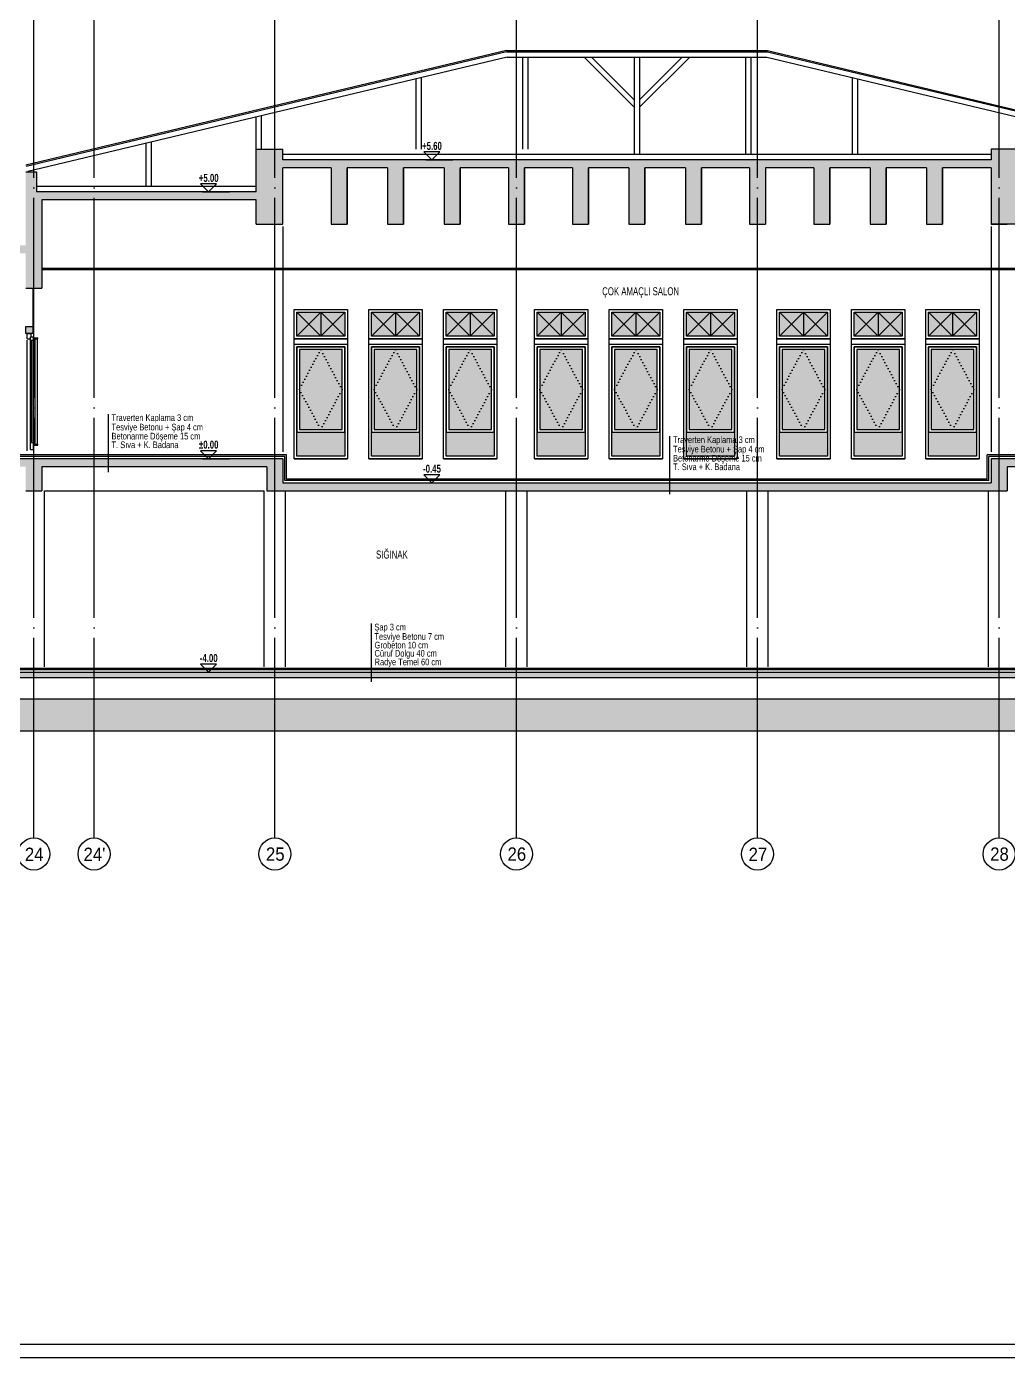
# Model space of a CAD drawing. Extents: x 460786 to 545292, y 30998 to 41694.
# Drawn here: x 512747 to 514588, y 37194 to 39688 of the extents above; entities that cross this region are included whole.
import ezdxf
from ezdxf.enums import TextEntityAlignment as Align

# ---------------------------------------------------------------- set-up
doc = ezdxf.new("R2010")
doc.units = 0
doc.header["$LTSCALE"] = 50
doc.header["$MEASUREMENT"] = 0
doc.linetypes.add('DASHDOT', pattern=[5.5, 5, -0.25, 0, -0.25])
doc.linetypes.add('DOT2', pattern=[0.125, 0, -0.125])
doc.layers.get('0').update_dxf_attribs({"linetype": 'CONTINUOUS'})
for name, color, linetype in [('A-Aks Balonu', 2, 'CONTINUOUS'), ('A-Aks Dikey', 12, 'DASHDOT'), ('A-Asmatavan Alçıpan', 23, 'CONTINUOUS'), ('A-Betonarme', 6, 'CONTINUOUS'), ('A-Cam', 160, 'CONTINUOUS'), ('A-Duvar', 7, 'CONTINUOUS'), ('A-Gör 2', 40, 'CONTINUOUS'), ('A-Gör 4', 75, 'CONTINUOUS'), ('A-Kaplama', 133, 'CONTINUOUS'), ('A-Kapı Kulp', 40, 'CONTINUOUS'), ('A-Kot', 3, 'CONTINUOUS'), ('A-Lejant', 23, 'CONTINUOUS'), ('A-Malzeme', 32, 'CONTINUOUS'), ('A-Poz-Kapı', 4, 'CONTINUOUS'), ('A-Solid', 254, 'CONTINUOUS'), ('A-Tarama 1', 9, 'CONTINUOUS'), ('A-Yazı 1', 200, 'CONTINUOUS')]:
    doc.layers.add(name, color=color, linetype=linetype)
doc.styles.add('blkan', font='arial.ttf', dxfattribs={"width": 0.9, "height": 12.5})
doc.styles.get("Standard").update_dxf_attribs({"font": 'arial.ttf', "width": 0.9})
doc.styles.add('YAZI', font='arialbd.ttf', dxfattribs={"width": 0.9, "height": 150})

# ---------------------------------------------------------------- blocks, each defined once
blk = doc.blocks.new('aks')
blk.add_circle((-0.8, 38.6), 60)
at = {"width": 0.9}
blk.add_attdef('AKSNO', text='', height=50, dxfattribs=at).set_placement((-0.8, 38.6), align=Align.MIDDLE_CENTER)
blk = doc.blocks.new('kapı CK tip kesit')
for p, q in [((0, -0.4), (7.5, -0.4)), ((0, -10.4), (0, -0.4)), ((0, -10.4), (5.7, -10.4)), ((0, -212.4), (0, -12.4)), ((5.7, -6.4), (11.7, -6.4)), ((5.7, -197.4), (5.7, -6.4)), ((5.7, -12.4), (11.7, -12.4)), ((7.5, -6.4), (7.5, -0.4)), ((8.7, -197.4), (8.7, -12.4)), ((11.7, -210.4), (11.7, -6.4)), ((5.7, -210.4), (5.7, -197.4)), ((5.7, -197.4), (11.7, -197.4)), ((5.7, -210.4), (11.7, -210.4))]:
    blk.add_line(p, q)
at = {"layer": 'A-Kapı Kulp'}
for p, q in [((11.7, -8.4), (19.2, -8.4)), ((11.7, -10.4), (19.2, -10.4)), ((14.7, -200.4), (14.7, -10.4)), ((18.7, -200.4), (18.7, -10.4)), ((19.2, -10.4), (19.2, -8.4)), ((11.7, -200.4), (19.2, -200.4)), ((11.7, -202.4), (19.2, -202.4)), ((19.2, -202.4), (19.2, -200.4))]:
    blk.add_line(p, q, dxfattribs=at)
at = {"layer": 'A-Poz-Kapı', "width": 0.8}
blk.add_attdef('POZNO', text='', height=12.5, rotation=90, dxfattribs=at).set_placement((-3.1, -142), align=Align.RIGHT)
blk = doc.blocks.new('kot-k')
for p, q in [((9.4, 0), (-32.7, 0)), ((-12.6, 12.6), (12.6, 12.6)), ((0, 0), (-12.6, 12.6)), ((0, 0), (12.6, 12.6))]:
    blk.add_line(p, q)
at = {"style": 'YAZI', "width": 0.7}
blk.add_attdef('KOT', text='', height=12.5, dxfattribs=at).set_placement((0, 22), align=Align.MIDDLE_CENTER)

msp = doc.modelspace()

# ---------------------------------------------------------------- hatches: boundary and pattern name
at = {"layer": 'A-Solid'}
h = msp.add_hatch(color=256, dxfattribs=at)
h.dxf.hatch_style = 1
h.paths.add_polyline_path([(513343.52, 38928.33), (513253.52, 38928.33), (513253.52, 38883.33), (513343.52, 38883.33)])
h.paths.add_polyline_path([(513258.52, 39008.33), (513258.52, 38933.33), (513298.52, 38933.33)], flags=17)
h.paths.add_polyline_path([(513338.52, 39008.33), (513298.52, 38933.33), (513338.52, 38933.33)], flags=17)
h.paths.add_polyline_path([(513338.52, 39008.33), (513298.52, 39083.33), (513258.52, 39008.33), (513298.52, 38933.33)])
h.paths.add_polyline_path([(513298.52, 39083.33), (513258.52, 39083.33), (513258.52, 39008.33)], flags=17)
h.paths.add_polyline_path([(513338.52, 39083.33), (513298.52, 39083.33), (513338.52, 39008.33)], flags=17)
h.paths.add_polyline_path([(513276.02, 39130.83), (513253.52, 39108.33), (513298.52, 39108.33)])
h.paths.add_polyline_path([(513298.52, 39153.33), (513253.52, 39153.33), (513276.02, 39130.83)])
h.paths.add_polyline_path([(513298.52, 39153.33), (513276.02, 39130.83), (513298.52, 39108.33)])
h.paths.add_polyline_path([(513253.52, 39153.33), (513253.52, 39108.33), (513276.02, 39130.83)])
h.paths.add_polyline_path([(513321.02, 39130.83), (513298.52, 39153.33), (513298.52, 39108.33)])
h.paths.add_polyline_path([(513343.52, 39153.33), (513298.52, 39153.33), (513321.02, 39130.83)])
h.paths.add_polyline_path([(513343.52, 39153.33), (513321.02, 39130.83), (513343.52, 39108.33)])
h.paths.add_polyline_path([(513321.02, 39130.83), (513298.52, 39108.33), (513343.52, 39108.33)])
h = msp.add_hatch(color=256, dxfattribs=at)
h.dxf.hatch_style = 1
h.paths.add_polyline_path([(513483.52, 38928.33), (513393.52, 38928.33), (513393.52, 38883.33), (513483.52, 38883.33)])
h.paths.add_polyline_path([(513398.52, 39008.33), (513398.52, 38933.33), (513438.52, 38933.33)], flags=17)
h.paths.add_polyline_path([(513478.52, 39008.33), (513438.52, 38933.33), (513478.52, 38933.33)], flags=17)
h.paths.add_polyline_path([(513478.52, 39008.33), (513438.52, 39083.33), (513398.52, 39008.33), (513438.52, 38933.33)])
h.paths.add_polyline_path([(513438.52, 39083.33), (513398.52, 39083.33), (513398.52, 39008.33)], flags=17)
h.paths.add_polyline_path([(513478.52, 39083.33), (513438.52, 39083.33), (513478.52, 39008.33)], flags=17)
h.paths.add_polyline_path([(513416.02, 39130.83), (513393.52, 39108.33), (513438.52, 39108.33)])
h.paths.add_polyline_path([(513438.52, 39153.33), (513393.52, 39153.33), (513416.02, 39130.83)])
h.paths.add_polyline_path([(513438.52, 39153.33), (513416.02, 39130.83), (513438.52, 39108.33)])
h.paths.add_polyline_path([(513393.52, 39153.33), (513393.52, 39108.33), (513416.02, 39130.83)])
h.paths.add_polyline_path([(513461.02, 39130.83), (513438.52, 39153.33), (513438.52, 39108.33)])
h.paths.add_polyline_path([(513483.52, 39153.33), (513438.52, 39153.33), (513461.02, 39130.83)])
h.paths.add_polyline_path([(513483.52, 39153.33), (513461.02, 39130.83), (513483.52, 39108.33)])
h.paths.add_polyline_path([(513461.02, 39130.83), (513438.52, 39108.33), (513483.52, 39108.33)])
h = msp.add_hatch(color=256, dxfattribs=at)
h.dxf.hatch_style = 1
h.paths.add_polyline_path([(513623.52, 38928.33), (513533.52, 38928.33), (513533.52, 38883.33), (513623.52, 38883.33)])
h.paths.add_polyline_path([(513538.52, 39008.33), (513538.52, 38933.33), (513578.52, 38933.33)], flags=17)
h.paths.add_polyline_path([(513618.52, 39008.33), (513578.52, 38933.33), (513618.52, 38933.33)], flags=17)
h.paths.add_polyline_path([(513618.52, 39008.33), (513578.52, 39083.33), (513538.52, 39008.33), (513578.52, 38933.33)])
h.paths.add_polyline_path([(513578.52, 39083.33), (513538.52, 39083.33), (513538.52, 39008.33)], flags=17)
h.paths.add_polyline_path([(513618.52, 39083.33), (513578.52, 39083.33), (513618.52, 39008.33)], flags=17)
h.paths.add_polyline_path([(513556.02, 39130.83), (513533.52, 39108.33), (513578.52, 39108.33)])
h.paths.add_polyline_path([(513578.52, 39153.33), (513533.52, 39153.33), (513556.02, 39130.83)])
h.paths.add_polyline_path([(513578.52, 39153.33), (513556.02, 39130.83), (513578.52, 39108.33)])
h.paths.add_polyline_path([(513533.52, 39153.33), (513533.52, 39108.33), (513556.02, 39130.83)])
h.paths.add_polyline_path([(513601.02, 39130.83), (513578.52, 39153.33), (513578.52, 39108.33)])
h.paths.add_polyline_path([(513623.52, 39153.33), (513578.52, 39153.33), (513601.02, 39130.83)])
h.paths.add_polyline_path([(513623.52, 39153.33), (513601.02, 39130.83), (513623.52, 39108.33)])
h.paths.add_polyline_path([(513601.02, 39130.83), (513578.52, 39108.33), (513623.52, 39108.33)])
h = msp.add_hatch(color=256, dxfattribs=at)
h.dxf.hatch_style = 1
h.paths.add_polyline_path([(513794.52, 38928.33), (513704.52, 38928.33), (513704.52, 38883.33), (513794.52, 38883.33)])
h.paths.add_polyline_path([(513709.52, 39008.33), (513709.52, 38933.33), (513749.52, 38933.33)], flags=17)
h.paths.add_polyline_path([(513789.52, 39008.33), (513749.52, 38933.33), (513789.52, 38933.33)], flags=17)
h.paths.add_polyline_path([(513789.52, 39008.33), (513749.52, 39083.33), (513709.52, 39008.33), (513749.52, 38933.33)])
h.paths.add_polyline_path([(513749.52, 39083.33), (513709.52, 39083.33), (513709.52, 39008.33)], flags=17)
h.paths.add_polyline_path([(513789.52, 39083.33), (513749.52, 39083.33), (513789.52, 39008.33)], flags=17)
h.paths.add_polyline_path([(513727.02, 39130.83), (513704.52, 39108.33), (513749.52, 39108.33)])
h.paths.add_polyline_path([(513749.52, 39153.33), (513704.52, 39153.33), (513727.02, 39130.83)])
h.paths.add_polyline_path([(513749.52, 39153.33), (513727.02, 39130.83), (513749.52, 39108.33)])
h.paths.add_polyline_path([(513704.52, 39153.33), (513704.52, 39108.33), (513727.02, 39130.83)])
h.paths.add_polyline_path([(513772.02, 39130.83), (513749.52, 39153.33), (513749.52, 39108.33)])
h.paths.add_polyline_path([(513794.52, 39153.33), (513749.52, 39153.33), (513772.02, 39130.83)])
h.paths.add_polyline_path([(513794.52, 39153.33), (513772.02, 39130.83), (513794.52, 39108.33)])
h.paths.add_polyline_path([(513772.02, 39130.83), (513749.52, 39108.33), (513794.52, 39108.33)])
h = msp.add_hatch(color=256, dxfattribs=at)
h.dxf.hatch_style = 1
h.paths.add_polyline_path([(513934.52, 38928.33), (513844.52, 38928.33), (513844.52, 38883.33), (513934.52, 38883.33)])
h.paths.add_polyline_path([(513849.52, 39008.33), (513849.52, 38933.33), (513889.52, 38933.33)], flags=17)
h.paths.add_polyline_path([(513929.52, 39008.33), (513889.52, 38933.33), (513929.52, 38933.33)], flags=17)
h.paths.add_polyline_path([(513929.52, 39008.33), (513889.52, 39083.33), (513849.52, 39008.33), (513889.52, 38933.33)])
h.paths.add_polyline_path([(513889.52, 39083.33), (513849.52, 39083.33), (513849.52, 39008.33)], flags=17)
h.paths.add_polyline_path([(513929.52, 39083.33), (513889.52, 39083.33), (513929.52, 39008.33)], flags=17)
h.paths.add_polyline_path([(513867.02, 39130.83), (513844.52, 39108.33), (513889.52, 39108.33)])
h.paths.add_polyline_path([(513889.52, 39153.33), (513844.52, 39153.33), (513867.02, 39130.83)])
h.paths.add_polyline_path([(513889.52, 39153.33), (513867.02, 39130.83), (513889.52, 39108.33)])
h.paths.add_polyline_path([(513844.52, 39153.33), (513844.52, 39108.33), (513867.02, 39130.83)])
h.paths.add_polyline_path([(513912.02, 39130.83), (513889.52, 39153.33), (513889.52, 39108.33)])
h.paths.add_polyline_path([(513934.52, 39153.33), (513889.52, 39153.33), (513912.02, 39130.83)])
h.paths.add_polyline_path([(513934.52, 39153.33), (513912.02, 39130.83), (513934.52, 39108.33)])
h.paths.add_polyline_path([(513912.02, 39130.83), (513889.52, 39108.33), (513934.52, 39108.33)])
h = msp.add_hatch(color=256, dxfattribs=at)
h.dxf.hatch_style = 1
h.paths.add_polyline_path([(514074.52, 38928.33), (513984.52, 38928.33), (513984.52, 38883.33), (514074.52, 38883.33)])
h.paths.add_polyline_path([(513989.52, 39008.33), (513989.52, 38933.33), (514029.52, 38933.33)], flags=17)
h.paths.add_polyline_path([(514069.52, 39008.33), (514029.52, 38933.33), (514069.52, 38933.33)], flags=17)
h.paths.add_polyline_path([(514069.52, 39008.33), (514029.52, 39083.33), (513989.52, 39008.33), (514029.52, 38933.33)])
h.paths.add_polyline_path([(514029.52, 39083.33), (513989.52, 39083.33), (513989.52, 39008.33)], flags=17)
h.paths.add_polyline_path([(514069.52, 39083.33), (514029.52, 39083.33), (514069.52, 39008.33)], flags=17)
h.paths.add_polyline_path([(514007.02, 39130.83), (513984.52, 39108.33), (514029.52, 39108.33)])
h.paths.add_polyline_path([(514029.52, 39153.33), (513984.52, 39153.33), (514007.02, 39130.83)])
h.paths.add_polyline_path([(514029.52, 39153.33), (514007.02, 39130.83), (514029.52, 39108.33)])
h.paths.add_polyline_path([(513984.52, 39153.33), (513984.52, 39108.33), (514007.02, 39130.83)])
h.paths.add_polyline_path([(514052.02, 39130.83), (514029.52, 39153.33), (514029.52, 39108.33)])
h.paths.add_polyline_path([(514074.52, 39153.33), (514029.52, 39153.33), (514052.02, 39130.83)])
h.paths.add_polyline_path([(514074.52, 39153.33), (514052.02, 39130.83), (514074.52, 39108.33)])
h.paths.add_polyline_path([(514052.02, 39130.83), (514029.52, 39108.33), (514074.52, 39108.33)])
h = msp.add_hatch(color=256, dxfattribs=at)
h.dxf.hatch_style = 1
h.paths.add_polyline_path([(514248.52, 38928.33), (514158.52, 38928.33), (514158.52, 38883.33), (514248.52, 38883.33)])
h.paths.add_polyline_path([(514163.52, 39008.33), (514163.52, 38933.33), (514203.52, 38933.33)], flags=17)
h.paths.add_polyline_path([(514243.52, 39008.33), (514203.52, 38933.33), (514243.52, 38933.33)], flags=17)
h.paths.add_polyline_path([(514243.52, 39008.33), (514203.52, 39083.33), (514163.52, 39008.33), (514203.52, 38933.33)])
h.paths.add_polyline_path([(514203.52, 39083.33), (514163.52, 39083.33), (514163.52, 39008.33)], flags=17)
h.paths.add_polyline_path([(514243.52, 39083.33), (514203.52, 39083.33), (514243.52, 39008.33)], flags=17)
h.paths.add_polyline_path([(514181.02, 39130.83), (514158.52, 39108.33), (514203.52, 39108.33)])
h.paths.add_polyline_path([(514203.52, 39153.33), (514158.52, 39153.33), (514181.02, 39130.83)])
h.paths.add_polyline_path([(514203.52, 39153.33), (514181.02, 39130.83), (514203.52, 39108.33)])
h.paths.add_polyline_path([(514158.52, 39153.33), (514158.52, 39108.33), (514181.02, 39130.83)])
h.paths.add_polyline_path([(514226.02, 39130.83), (514203.52, 39153.33), (514203.52, 39108.33)])
h.paths.add_polyline_path([(514248.52, 39153.33), (514203.52, 39153.33), (514226.02, 39130.83)])
h.paths.add_polyline_path([(514248.52, 39153.33), (514226.02, 39130.83), (514248.52, 39108.33)])
h.paths.add_polyline_path([(514226.02, 39130.83), (514203.52, 39108.33), (514248.52, 39108.33)])
h = msp.add_hatch(color=256, dxfattribs=at)
h.dxf.hatch_style = 1
h.paths.add_polyline_path([(514388.52, 38928.33), (514298.52, 38928.33), (514298.52, 38883.33), (514388.52, 38883.33)])
h.paths.add_polyline_path([(514303.52, 39008.33), (514303.52, 38933.33), (514343.52, 38933.33)], flags=17)
h.paths.add_polyline_path([(514383.52, 39008.33), (514343.52, 38933.33), (514383.52, 38933.33)], flags=17)
h.paths.add_polyline_path([(514383.52, 39008.33), (514343.52, 39083.33), (514303.52, 39008.33), (514343.52, 38933.33)])
h.paths.add_polyline_path([(514343.52, 39083.33), (514303.52, 39083.33), (514303.52, 39008.33)], flags=17)
h.paths.add_polyline_path([(514383.52, 39083.33), (514343.52, 39083.33), (514383.52, 39008.33)], flags=17)
h.paths.add_polyline_path([(514321.02, 39130.83), (514298.52, 39108.33), (514343.52, 39108.33)])
h.paths.add_polyline_path([(514343.52, 39153.33), (514298.52, 39153.33), (514321.02, 39130.83)])
h.paths.add_polyline_path([(514343.52, 39153.33), (514321.02, 39130.83), (514343.52, 39108.33)])
h.paths.add_polyline_path([(514298.52, 39153.33), (514298.52, 39108.33), (514321.02, 39130.83)])
h.paths.add_polyline_path([(514366.02, 39130.83), (514343.52, 39153.33), (514343.52, 39108.33)])
h.paths.add_polyline_path([(514388.52, 39153.33), (514343.52, 39153.33), (514366.02, 39130.83)])
h.paths.add_polyline_path([(514388.52, 39153.33), (514366.02, 39130.83), (514388.52, 39108.33)])
h.paths.add_polyline_path([(514366.02, 39130.83), (514343.52, 39108.33), (514388.52, 39108.33)])
h = msp.add_hatch(color=256, dxfattribs=at)
h.dxf.hatch_style = 1
h.paths.add_polyline_path([(514528.52, 38928.33), (514438.52, 38928.33), (514438.52, 38883.33), (514528.52, 38883.33)])
h.paths.add_polyline_path([(514443.52, 39008.33), (514443.52, 38933.33), (514483.52, 38933.33)], flags=17)
h.paths.add_polyline_path([(514523.52, 39008.33), (514483.52, 38933.33), (514523.52, 38933.33)], flags=17)
h.paths.add_polyline_path([(514523.52, 39008.33), (514483.52, 39083.33), (514443.52, 39008.33), (514483.52, 38933.33)])
h.paths.add_polyline_path([(514483.52, 39083.33), (514443.52, 39083.33), (514443.52, 39008.33)], flags=17)
h.paths.add_polyline_path([(514523.52, 39083.33), (514483.52, 39083.33), (514523.52, 39008.33)], flags=17)
h.paths.add_polyline_path([(514461.02, 39130.83), (514438.52, 39108.33), (514483.52, 39108.33)])
h.paths.add_polyline_path([(514483.52, 39153.33), (514438.52, 39153.33), (514461.02, 39130.83)])
h.paths.add_polyline_path([(514483.52, 39153.33), (514461.02, 39130.83), (514483.52, 39108.33)])
h.paths.add_polyline_path([(514438.52, 39153.33), (514438.52, 39108.33), (514461.02, 39130.83)])
h.paths.add_polyline_path([(514506.02, 39130.83), (514483.52, 39153.33), (514483.52, 39108.33)])
h.paths.add_polyline_path([(514528.52, 39153.33), (514483.52, 39153.33), (514506.02, 39130.83)])
h.paths.add_polyline_path([(514528.52, 39153.33), (514506.02, 39130.83), (514528.52, 39108.33)])
h.paths.add_polyline_path([(514506.02, 39130.83), (514483.52, 39108.33), (514528.52, 39108.33)])
at = {"layer": 'A-Tarama 1'}
h = msp.add_hatch(dxfattribs=at)
h.set_pattern_fill('ANSI33', color=256, scale=30, angle=180, style=0)
h.set_pattern_definition([(225, (46068.436, 5507.0595), (5.30330086, -5.30330086), []), (225, (46063.133, 5507.0595), (5.30330086, -5.30330086), [3.75, -1.875])])
h.paths.add_polyline_path([(515771.99, 38428.33), (515711.99, 38428.33), (515711.99, 38878.33), (514555.52, 38878.33), (514555.52, 38833.33), (513227.52, 38833.33), (513227.52, 38878.33), (511390.02, 38878.33), (511390.02, 38818.33), (511420.02, 38818.33), (511420.02, 38863.33), (511840.52, 38863.33), (511840.52, 38818.33), (511870.52, 38818.33), (511870.52, 38863.33), (512292.52, 38863.33), (512292.52, 38818.33), (512322.52, 38818.33), (512322.52, 38863.33), (512745.52, 38863.33), (512745.52, 38818.33), (512775.52, 38818.33), (512775.52, 38863.33), (513197.52, 38863.33), (513197.52, 38818.33), (513227.52, 38818.33), (514585.52, 38818.33), (514585.52, 38863.33), (515008.52, 38863.33), (515008.52, 38818.33), (515038.52, 38818.33), (515038.52, 38863.33), (515460.52, 38863.33), (515460.52, 38818.33), (515490.52, 38818.33), (515490.52, 38863.33), (515686.95, 38863.33), (515686.95, 38428.33), (508507.02, 38428.33), (508507.02, 38863.33), (508793.52, 38863.33), (508793.52, 38818.33), (508833.52, 38818.33), (508833.52, 38863.33), (509113.52, 38863.33), (509113.52, 38818.33), (509153.52, 38818.33), (509153.52, 38863.33), (509426.02, 38863.33), (509426.02, 38818.33), (509466.02, 38818.33), (509466.02, 38878.33), (508482.02, 38878.33), (508482.02, 38428.33), (508477.02, 38428.33), (508477.02, 38878.33), (507518.52, 38878.33), (507518.52, 38961.63), (507502.02, 38961.63), (507502.02, 38978.33), (506324.02, 38978.33), (506324.02, 38428.33), (506264.02, 38428.33), (506264.02, 38368.33), (515771.99, 38368.33)])
h.paths.add_polyline_path([(506349.02, 38428.33), (506349.02, 38963.33), (506687.02, 38963.33), (506687.02, 38918.33), (506707.02, 38918.33), (506707.02, 38963.33), (507157.02, 38963.33), (507157.02, 38918.33), (507197.02, 38918.33), (507197.02, 38963.33), (507478.52, 38963.33), (507478.52, 38918.33), (507488.52, 38918.33), (507488.52, 38863.33), (507803.52, 38863.33), (507803.52, 38818.33), (507843.52, 38818.33), (507843.52, 38863.33), (508452.02, 38863.33), (508452.02, 38428.33)], flags=16)
h.paths.add_polyline_path([(507611.81, 38911.65), (507581.02, 38911.65), (507581.02, 38928.31), (507550.1, 38928.31), (507550.1, 38944.97), (507532.02, 38944.97), (507532.02, 38961.63), (507518.52, 38961.63), (507518.52, 38928.32), (507611.09, 38878.33), (507642.49, 38878.33), (507642.49, 38894.99), (507611.81, 38894.99)], flags=16)
h.paths.add_polyline_path([(506784.02, 39263.33), (507171.02, 39263.33), (507171.02, 39208.33), (507196.02, 39208.33), (507196.02, 39263.33), (507491.02, 39263.33), (507491.02, 39208.33), (507516.02, 39208.33), (507516.02, 39278.33), (506324.02, 39278.33), (506324.02, 39198.33), (506349.02, 39198.33), (506349.02, 39263.33), (506759.02, 39263.33), (506759.02, 39208.33), (506784.02, 39208.33)])
h.paths.add_polyline_path([(506996.02, 39211.33), (506983.02, 39211.33), (506983.02, 39198.33), (506996.02, 39198.33)], flags=17)
h.paths.add_polyline_path([(506784.02, 39563.33), (507171.02, 39563.33), (507171.02, 39508.33), (507196.02, 39508.33), (507196.02, 39563.33), (507491.02, 39563.33), (507491.02, 39508.33), (507516.02, 39508.33), (507516.02, 39578.33), (506324.02, 39578.33), (506324.02, 39498.33), (506349.02, 39498.33), (506349.02, 39563.33), (506759.02, 39563.33), (506759.02, 39508.33), (506784.02, 39508.33)])
h.paths.add_polyline_path([(506996.02, 39511.33), (506983.02, 39511.33), (506983.02, 39498.33), (506996.02, 39498.33)], flags=17)
h.paths.add_polyline_path([(506784.02, 39863.33), (507171.02, 39863.33), (507171.02, 39808.33), (507196.02, 39808.33), (507196.02, 39863.33), (507491.02, 39863.33), (507491.02, 39808.33), (507516.02, 39808.33), (507516.02, 39878.33), (506324.02, 39878.33), (506324.02, 39798.33), (506349.02, 39798.33), (506349.02, 39863.33), (506759.02, 39863.33), (506759.02, 39808.33), (506784.02, 39808.33)])
h.paths.add_polyline_path([(506784.02, 40163.33), (507171.02, 40163.33), (507171.02, 40108.33), (507196.02, 40108.33), (507196.02, 40163.33), (507491.02, 40163.33), (507491.02, 40108.33), (507516.02, 40108.33), (507516.02, 40178.33), (506324.02, 40178.33), (506324.02, 40098.33), (506349.02, 40098.33), (506349.02, 40163.33), (506759.02, 40163.33), (506759.02, 40108.33), (506784.02, 40108.33)])
h.paths.add_polyline_path([(506996.02, 40111.33), (506983.02, 40111.33), (506983.02, 40098.33), (506996.02, 40098.33)], flags=17)
h.paths.add_polyline_path([(506996.02, 39811.33), (506983.02, 39811.33), (506983.02, 39798.33), (506996.02, 39798.33)], flags=17)
h.paths.add_polyline_path([(507196.02, 40463.33), (507491.02, 40463.33), (507491.02, 40408.33), (507532.02, 40408.33), (507532.02, 40428.33), (507516.02, 40428.33), (507516.02, 40478.33), (506299.02, 40478.33), (506299.02, 40638.33), (506249.02, 40638.33), (506249.02, 40618.33), (506274.02, 40618.33), (506274.02, 40428.33), (506299.02, 40428.33), (506299.02, 40463.33), (506324.02, 40463.33), (506324.02, 40398.33), (506349.02, 40398.33), (506349.02, 40463.33), (506759.02, 40463.33), (506759.02, 40408.33), (506784.02, 40408.33), (506784.02, 40463.33), (507171.02, 40463.33), (507171.02, 40408.33), (507196.02, 40408.33)])
h.paths.add_polyline_path([(506996.02, 40411.33), (506983.02, 40411.33), (506983.02, 40398.33), (506996.02, 40398.33)], flags=17)
h.paths.add_polyline_path([(507196.02, 40743.33), (507171.02, 40743.33), (507171.02, 40718.33), (507196.02, 40718.33)])
h.paths.add_polyline_path([(507516.02, 40858.33), (507491.02, 40858.33), (507491.02, 40798.33), (507196.02, 40798.33), (507196.02, 40858.33), (507171.02, 40858.33), (507171.02, 40783.33), (507516.02, 40783.33)])
h.paths.add_polyline_path([(508833.52, 39338.33), (508808.52, 39338.33), (508808.52, 39278.33), (508482.02, 39278.33), (508482.02, 39178.33), (508507.02, 39178.33), (508507.02, 39263.33), (508808.52, 39263.33), (508808.52, 39178.33), (508833.52, 39178.33)])
h.paths.add_polyline_path([(508477.02, 39278.33), (508467.02, 39278.33), (508467.02, 39358.33), (508502.02, 39358.33), (508502.02, 39378.33), (508477.02, 39378.33), (508452.02, 39378.33), (508452.02, 39278.33), (508452.02, 39178.33), (508477.02, 39178.33)])
h.paths.add_polyline_path([(511385.02, 39278.33), (510023.52, 39278.33), (510023.52, 39438.33), (509998.52, 39438.33), (509998.52, 39278.33), (509138.18, 39278.33), (509138.18, 39338.33), (509113.18, 39338.33), (509113.18, 39178.33), (509138.18, 39178.33), (509138.18, 39263.33), (509436.02, 39263.33), (509436.02, 39218.33), (509466.02, 39218.33), (509466.02, 39263.33), (509998.52, 39263.33), (509998.52, 39218.33), (510028.52, 39218.33), (510028.52, 39263.33), (510451.52, 39263.33), (510451.52, 39218.33), (510481.52, 39218.33), (510481.52, 39263.33), (510904.52, 39263.33), (510904.52, 39218.33), (510934.52, 39218.33), (510934.52, 39263.33), (511355.02, 39263.33), (511355.02, 39218.33), (511385.02, 39218.33)])
h.paths.add_polyline_path([(510033.52, 38863.33), (510446.52, 38863.33), (510446.52, 38818.33), (510486.52, 38818.33), (510486.52, 38863.33), (510899.52, 38863.33), (510899.52, 38818.33), (510939.52, 38818.33), (510939.52, 38863.33), (511355.02, 38863.33), (511355.02, 38698.33), (511385.02, 38698.33), (511385.02, 38878.33), (509993.52, 38878.33), (509993.52, 38818.33), (510033.52, 38818.33)], flags=17)
h.paths.add_polyline_path([(515686.95, 38478.33), (508507.02, 38478.33), (508507.02, 38468.33), (515686.95, 38468.33)], flags=17)
h.paths.add_polyline_path([(513454.02, 39423.33), (513529.77, 39423.33), (513529.77, 39318.33), (513559.77, 39318.33), (513559.77, 39423.33), (513650.52, 39423.33), (513650.52, 39318.33), (513680.52, 39318.33), (513680.52, 39423.33), (513770.77, 39423.33), (513770.77, 39318.33), (513800.77, 39318.33), (513800.77, 39423.33), (513876.52, 39423.33), (513876.52, 39318.33), (513906.52, 39318.33), (513906.52, 39423.33), (513982.27, 39423.33), (513982.27, 39318.33), (514012.27, 39318.33), (514012.27, 39423.33), (514102.52, 39423.33), (514102.52, 39318.33), (514132.52, 39318.33), (514132.52, 39423.33), (514223.27, 39423.33), (514223.27, 39318.33), (514253.27, 39318.33), (514253.27, 39423.33), (514329.02, 39423.33), (514329.02, 39318.33), (514359.02, 39318.33), (514359.02, 39423.33), (514434.77, 39423.33), (514434.77, 39318.33), (514464.77, 39318.33), (514464.77, 39423.33), (514555.52, 39423.33), (514555.52, 39318.33), (514605.52, 39318.33), (514605.52, 39363.33), (515008.52, 39363.33), (515008.52, 39198.33), (515038.52, 39198.33), (515038.52, 39263.33), (515460.52, 39263.33), (515460.52, 39218.33), (515490.52, 39218.33), (515490.52, 39263.33), (515681.99, 39263.33), (515681.99, 39178.33), (515711.99, 39178.33), (515711.99, 39418.33), (515746.99, 39418.33), (515746.99, 39438.33), (515681.99, 39438.33), (515681.99, 39278.33), (515038.52, 39278.33), (515038.52, 39378.33), (515038.52, 39416.33), (515018.52, 39416.33), (515018.52, 39378.33), (514605.52, 39378.33), (514605.52, 39458.33), (514555.52, 39458.33), (514555.52, 39438.33), (513227.52, 39438.33), (513227.52, 39458.33), (513177.52, 39458.33), (513177.52, 39378.33), (512765.52, 39378.33), (512765.52, 39416.33), (512745.52, 39416.33), (512745.52, 39378.33), (512745.52, 39278.33), (511390.02, 39278.33), (511390.02, 39218.33), (511420.02, 39218.33), (511420.02, 39263.33), (511840.52, 39263.33), (511840.52, 39218.33), (511870.52, 39218.33), (511870.52, 39263.33), (512292.52, 39263.33), (512292.52, 39218.33), (512322.52, 39218.33), (512322.52, 39263.33), (512745.52, 39263.33), (512745.52, 39198.33), (512775.52, 39198.33), (512775.52, 39363.33), (513177.52, 39363.33), (513177.52, 39318.33), (513227.52, 39318.33), (513227.52, 39423.33), (513318.27, 39423.33), (513318.27, 39318.33), (513348.27, 39318.33), (513348.27, 39423.33), (513424.02, 39423.33), (513424.02, 39318.33), (513454.02, 39318.33)])
h.paths.add_polyline_path([(512322.52, 39126.33), (512309.52, 39126.33), (512309.52, 39113.33), (512322.52, 39113.33)])
h.paths.add_polyline_path([(512758.52, 39126.33), (512745.52, 39126.33), (512745.52, 39113.33), (512758.52, 39113.33)])
h.paths.add_polyline_path([(515038.52, 39126.33), (515025.52, 39126.33), (515025.52, 39113.33), (515038.52, 39113.33)])

# ---------------------------------------------------------------- linework, layer by layer
at = {"layer": 'A-Aks Dikey', "ltscale": 1.5}
for p, q in [((512760.52, 38167.38), (512760.52, 40930.33)), ((512873.52, 38167.38), (512873.52, 40930.33)), ((513212.52, 38167.38), (513212.52, 40930.33)), ((513665.52, 38167.38), (513665.52, 40930.33)), ((514117.52, 38167.38), (514117.52, 40930.33)), ((514570.52, 38167.38), (514570.52, 40930.33))]:
    msp.add_line(p, q, dxfattribs=at)
at = {"layer": 'A-Asmatavan Alçıpan'}
for p, q in [((512775.52, 39235.33), (515008.52, 39235.33)), ((512775.52, 39233.33), (515008.52, 39233.33))]:
    msp.add_line(p, q, dxfattribs=at)
at = {"layer": 'A-Betonarme'}
for p, q in [((513177.52, 39378.33), (513177.52, 39458.33)), ((513177.52, 39458.33), (513227.52, 39458.33)), ((513177.52, 39378.33), (513177.52, 39458.33)), ((513227.52, 39438.33), (513227.52, 39458.33)), ((514555.52, 39458.33), (514555.52, 39438.33)), ((514605.52, 39458.33), (514555.52, 39458.33)), ((512745.52, 39416.33), (512765.52, 39416.33)), ((512765.52, 39416.33), (512765.52, 39378.33)), ((514555.52, 39438.33), (513227.52, 39438.33)), ((513227.52, 39318.33), (513227.52, 39423.33)), ((513318.27, 39423.33), (513227.52, 39423.33)), ((513318.27, 39423.33), (513318.27, 39318.33)), ((513348.27, 39423.33), (513348.27, 39318.33)), ((513348.27, 39318.33), (513348.27, 39423.33)), ((513424.02, 39423.33), (513348.27, 39423.33)), ((513424.02, 39423.33), (513424.02, 39318.33)), ((513454.02, 39423.33), (513454.02, 39318.33)), ((513454.02, 39318.33), (513454.02, 39423.33)), ((513529.77, 39423.33), (513454.02, 39423.33)), ((513529.77, 39423.33), (513529.77, 39318.33)), ((513650.52, 39423.33), (513559.77, 39423.33)), ((513559.77, 39423.33), (513559.77, 39318.33)), ((513559.77, 39318.33), (513559.77, 39423.33)), ((513650.52, 39423.33), (513650.52, 39318.33)), ((513680.52, 39423.33), (513680.52, 39318.33)), ((513680.52, 39318.33), (513680.52, 39423.33)), ((513770.77, 39423.33), (513680.52, 39423.33)), ((513770.77, 39423.33), (513770.77, 39318.33)), ((513876.52, 39423.33), (513800.77, 39423.33)), ((513800.77, 39423.33), (513800.77, 39318.33)), ((513800.77, 39318.33), (513800.77, 39423.33)), ((513876.52, 39423.33), (513800.77, 39423.33)), ((513876.52, 39423.33), (513876.52, 39318.33)), ((513982.27, 39423.33), (513906.52, 39423.33)), ((513906.52, 39423.33), (513906.52, 39318.33)), ((513906.52, 39318.33), (513906.52, 39423.33)), ((513982.27, 39423.33), (513906.52, 39423.33)), ((513982.27, 39423.33), (513982.27, 39318.33)), ((514102.52, 39423.33), (514012.27, 39423.33)), ((514012.27, 39423.33), (514012.27, 39318.33)), ((514012.27, 39318.33), (514012.27, 39423.33)), ((514102.52, 39423.33), (514102.52, 39318.33)), ((514132.52, 39423.33), (514132.52, 39318.33)), ((514223.27, 39423.33), (514132.52, 39423.33)), ((514223.27, 39423.33), (514223.27, 39318.33)), ((514253.27, 39423.33), (514253.27, 39318.33)), ((514253.27, 39318.33), (514253.27, 39423.33)), ((514329.02, 39423.33), (514253.27, 39423.33)), ((514329.02, 39423.33), (514329.02, 39318.33)), ((514359.02, 39423.33), (514359.02, 39318.33)), ((514359.02, 39318.33), (514359.02, 39423.33)), ((514434.77, 39423.33), (514359.02, 39423.33)), ((514434.77, 39423.33), (514434.77, 39318.33)), ((514555.52, 39423.33), (514464.77, 39423.33)), ((514464.77, 39423.33), (514464.77, 39318.33)), ((514464.77, 39318.33), (514464.77, 39423.33)), ((514555.52, 39423.33), (514555.52, 39318.33)), ((513177.52, 39378.33), (512765.52, 39378.33)), ((512775.52, 39363.33), (512775.52, 39198.33)), ((513177.52, 39363.33), (512775.52, 39363.33)), ((513177.52, 39318.33), (513177.52, 39363.33)), ((513177.52, 39318.33), (513227.52, 39318.33)), ((513318.27, 39318.33), (513348.27, 39318.33)), ((513318.27, 39318.33), (513348.27, 39318.33)), ((513424.02, 39318.33), (513454.02, 39318.33)), ((513424.02, 39318.33), (513454.02, 39318.33)), ((513529.77, 39318.33), (513559.77, 39318.33)), ((513529.77, 39318.33), (513559.77, 39318.33)), ((513650.52, 39318.33), (513680.52, 39318.33)), ((513770.77, 39318.33), (513800.77, 39318.33)), ((513770.77, 39318.33), (513800.77, 39318.33)), ((513876.52, 39318.33), (513906.52, 39318.33)), ((513876.52, 39318.33), (513906.52, 39318.33)), ((513982.27, 39318.33), (514012.27, 39318.33)), ((513982.27, 39318.33), (514012.27, 39318.33)), ((514102.52, 39318.33), (514132.52, 39318.33)), ((514223.27, 39318.33), (514253.27, 39318.33)), ((514223.27, 39318.33), (514253.27, 39318.33)), ((514329.02, 39318.33), (514359.02, 39318.33)), ((514329.02, 39318.33), (514359.02, 39318.33)), ((514434.77, 39318.33), (514464.77, 39318.33)), ((514434.77, 39318.33), (514464.77, 39318.33)), ((514555.52, 39318.33), (514585.52, 39318.33)), ((514605.52, 39318.33), (514555.52, 39318.33)), ((512745.52, 39198.33), (512775.52, 39198.33)), ((513227.52, 38878.33), (511390.02, 38878.33)), ((513227.52, 38878.33), (513227.52, 38833.33)), ((515711.99, 38878.33), (514555.52, 38878.33)), ((514555.52, 38878.33), (514555.52, 38833.33)), ((512775.52, 38863.33), (512775.52, 38818.33)), ((513197.52, 38863.33), (512775.52, 38863.33)), ((513197.52, 38863.33), (513197.52, 38818.33)), ((514585.52, 38863.33), (514585.52, 38818.33)), ((515008.52, 38863.33), (514585.52, 38863.33)), ((512745.52, 38818.33), (512775.52, 38818.33)), ((513197.52, 38818.33), (513227.52, 38818.33)), ((513227.52, 38833.33), (514555.52, 38833.33)), ((513227.52, 38818.33), (514585.52, 38818.33)), ((514555.52, 38818.33), (514585.52, 38818.33)), ((508507.02, 38478.33), (515686.95, 38478.33)), ((508507.02, 38468.33), (515686.95, 38468.33)), ((508507.02, 38428.33), (515686.95, 38428.33)), ((506264.02, 38368.33), (515771.99, 38368.33))]:
    msp.add_line(p, q, dxfattribs=at)
msp.add_lwpolyline([(512745.52, 39126.33), (512758.52, 39126.33), (512758.52, 39113.33), (512745.52, 39113.33)], close=True, dxfattribs=at)
at = {"layer": 'A-Cam'}
for p, q in [((513248.52, 39158.33), (513348.52, 39158.33)), ((513388.52, 39158.33), (513488.52, 39158.33)), ((513528.52, 39158.33), (513628.52, 39158.33)), ((513699.52, 39158.33), (513799.52, 39158.33)), ((513839.52, 39158.33), (513939.52, 39158.33)), ((513979.52, 39158.33), (514079.52, 39158.33)), ((514153.52, 39158.33), (514253.52, 39158.33)), ((514293.52, 39158.33), (514393.52, 39158.33)), ((514433.52, 39158.33), (514533.52, 39158.33)), ((513248.52, 39103.33), (513348.52, 39103.33)), ((513248.52, 39093.33), (513348.52, 39093.33)), ((513388.52, 39103.33), (513488.52, 39103.33)), ((513388.52, 39093.33), (513488.52, 39093.33)), ((513528.52, 39103.33), (513628.52, 39103.33)), ((513528.52, 39093.33), (513628.52, 39093.33)), ((513699.52, 39103.33), (513799.52, 39103.33)), ((513699.52, 39093.33), (513799.52, 39093.33)), ((513839.52, 39103.33), (513939.52, 39103.33)), ((513839.52, 39093.33), (513939.52, 39093.33)), ((513979.52, 39103.33), (514079.52, 39103.33)), ((513979.52, 39093.33), (514079.52, 39093.33)), ((514153.52, 39103.33), (514253.52, 39103.33)), ((514153.52, 39093.33), (514253.52, 39093.33)), ((514293.52, 39103.33), (514393.52, 39103.33)), ((514293.52, 39093.33), (514393.52, 39093.33)), ((514433.52, 39103.33), (514533.52, 39103.33)), ((514433.52, 39093.33), (514533.52, 39093.33)), ((513248.52, 38878.33), (513348.52, 38878.33)), ((513388.52, 38878.33), (513488.52, 38878.33)), ((513528.52, 38878.33), (513628.52, 38878.33)), ((513699.52, 38878.33), (513799.52, 38878.33)), ((513839.52, 38878.33), (513939.52, 38878.33)), ((513979.52, 38878.33), (514079.52, 38878.33)), ((514153.52, 38878.33), (514253.52, 38878.33)), ((514293.52, 38878.33), (514393.52, 38878.33)), ((514433.52, 38878.33), (514533.52, 38878.33))]:
    msp.add_line(p, q, dxfattribs=at)
at = {"layer": 'A-Cam', "linetype": 'DOT2'}
for p, q in [((513298.52, 39083.33), (513258.52, 39008.33)), ((513338.52, 39008.33), (513298.52, 39083.33)), ((513438.52, 39083.33), (513398.52, 39008.33)), ((513478.52, 39008.33), (513438.52, 39083.33)), ((513578.52, 39083.33), (513538.52, 39008.33)), ((513618.52, 39008.33), (513578.52, 39083.33)), ((513749.52, 39083.33), (513709.52, 39008.33)), ((513789.52, 39008.33), (513749.52, 39083.33)), ((513889.52, 39083.33), (513849.52, 39008.33)), ((513929.52, 39008.33), (513889.52, 39083.33)), ((514029.52, 39083.33), (513989.52, 39008.33)), ((514069.52, 39008.33), (514029.52, 39083.33)), ((514203.52, 39083.33), (514163.52, 39008.33)), ((514243.52, 39008.33), (514203.52, 39083.33)), ((514343.52, 39083.33), (514303.52, 39008.33)), ((514383.52, 39008.33), (514343.52, 39083.33)), ((514483.52, 39083.33), (514443.52, 39008.33)), ((514523.52, 39008.33), (514483.52, 39083.33)), ((513258.52, 39008.33), (513298.52, 38933.33)), ((513298.52, 38933.33), (513338.52, 39008.33)), ((513398.52, 39008.33), (513438.52, 38933.33)), ((513438.52, 38933.33), (513478.52, 39008.33)), ((513538.52, 39008.33), (513578.52, 38933.33)), ((513578.52, 38933.33), (513618.52, 39008.33)), ((513709.52, 39008.33), (513749.52, 38933.33)), ((513749.52, 38933.33), (513789.52, 39008.33)), ((513849.52, 39008.33), (513889.52, 38933.33)), ((513889.52, 38933.33), (513929.52, 39008.33)), ((513989.52, 39008.33), (514029.52, 38933.33)), ((514029.52, 38933.33), (514069.52, 39008.33)), ((514163.52, 39008.33), (514203.52, 38933.33)), ((514203.52, 38933.33), (514243.52, 39008.33)), ((514303.52, 39008.33), (514343.52, 38933.33)), ((514343.52, 38933.33), (514383.52, 39008.33)), ((514443.52, 39008.33), (514483.52, 38933.33)), ((514483.52, 38933.33), (514523.52, 39008.33))]:
    msp.add_line(p, q, dxfattribs=at)
at = {"layer": 'A-Cam'}
for points in [[(513248.52, 39158.33), (513348.52, 39158.33), (513348.52, 39103.33), (513248.52, 39103.33)], [(513248.52, 39158.33), (513348.52, 39158.33), (513348.52, 38878.33), (513248.52, 38878.33)], [(513388.52, 39158.33), (513488.52, 39158.33), (513488.52, 39103.33), (513388.52, 39103.33)], [(513388.52, 39158.33), (513488.52, 39158.33), (513488.52, 38878.33), (513388.52, 38878.33)], [(513528.52, 39158.33), (513628.52, 39158.33), (513628.52, 39103.33), (513528.52, 39103.33)], [(513528.52, 39158.33), (513628.52, 39158.33), (513628.52, 38878.33), (513528.52, 38878.33)], [(513699.52, 39158.33), (513799.52, 39158.33), (513799.52, 39103.33), (513699.52, 39103.33)], [(513699.52, 39158.33), (513799.52, 39158.33), (513799.52, 38878.33), (513699.52, 38878.33)], [(513839.52, 39158.33), (513939.52, 39158.33), (513939.52, 39103.33), (513839.52, 39103.33)], [(513839.52, 39158.33), (513939.52, 39158.33), (513939.52, 38878.33), (513839.52, 38878.33)], [(513979.52, 39158.33), (514079.52, 39158.33), (514079.52, 39103.33), (513979.52, 39103.33)], [(513979.52, 39158.33), (514079.52, 39158.33), (514079.52, 38878.33), (513979.52, 38878.33)], [(514153.52, 39158.33), (514253.52, 39158.33), (514253.52, 39103.33), (514153.52, 39103.33)], [(514153.52, 39158.33), (514253.52, 39158.33), (514253.52, 38878.33), (514153.52, 38878.33)], [(514293.52, 39158.33), (514393.52, 39158.33), (514393.52, 39103.33), (514293.52, 39103.33)], [(514293.52, 39158.33), (514393.52, 39158.33), (514393.52, 38878.33), (514293.52, 38878.33)], [(514433.52, 39158.33), (514533.52, 39158.33), (514533.52, 39103.33), (514433.52, 39103.33)], [(514433.52, 39158.33), (514533.52, 39158.33), (514533.52, 38878.33), (514433.52, 38878.33)], [(513248.52, 39093.33), (513348.52, 39093.33), (513348.52, 38878.33), (513248.52, 38878.33)], [(513388.52, 39093.33), (513488.52, 39093.33), (513488.52, 38878.33), (513388.52, 38878.33)], [(513528.52, 39093.33), (513628.52, 39093.33), (513628.52, 38878.33), (513528.52, 38878.33)], [(513699.52, 39093.33), (513799.52, 39093.33), (513799.52, 38878.33), (513699.52, 38878.33)], [(513839.52, 39093.33), (513939.52, 39093.33), (513939.52, 38878.33), (513839.52, 38878.33)], [(513979.52, 39093.33), (514079.52, 39093.33), (514079.52, 38878.33), (513979.52, 38878.33)], [(514153.52, 39093.33), (514253.52, 39093.33), (514253.52, 38878.33), (514153.52, 38878.33)], [(514293.52, 39093.33), (514393.52, 39093.33), (514393.52, 38878.33), (514293.52, 38878.33)], [(514433.52, 39093.33), (514533.52, 39093.33), (514533.52, 38878.33), (514433.52, 38878.33)]]:
    msp.add_lwpolyline(points, close=True, dxfattribs=at)
at = {"layer": 'A-Duvar'}
msp.add_line((512758.52, 39198.33), (512758.52, 39126.33), dxfattribs=at)
at = {"layer": 'A-Gör 2'}
for p, q in [((513227.52, 39313.79), (513227.52, 38891.1)), ((514555.52, 39313.79), (514555.52, 38891.1)), ((513298.52, 39108.33), (513253.52, 39153.33)), ((513253.52, 39108.33), (513298.52, 39153.33)), ((513298.52, 39153.33), (513298.52, 39108.33)), ((513298.52, 39153.33), (513343.52, 39108.33)), ((513298.52, 39108.33), (513343.52, 39153.33)), ((513438.52, 39108.33), (513393.52, 39153.33)), ((513393.52, 39108.33), (513438.52, 39153.33)), ((513438.52, 39153.33), (513438.52, 39108.33)), ((513438.52, 39153.33), (513483.52, 39108.33)), ((513438.52, 39108.33), (513483.52, 39153.33)), ((513578.52, 39108.33), (513533.52, 39153.33)), ((513533.52, 39108.33), (513578.52, 39153.33)), ((513578.52, 39153.33), (513578.52, 39108.33)), ((513578.52, 39153.33), (513623.52, 39108.33)), ((513578.52, 39108.33), (513623.52, 39153.33)), ((513749.52, 39108.33), (513704.52, 39153.33)), ((513704.52, 39108.33), (513749.52, 39153.33)), ((513749.52, 39153.33), (513749.52, 39108.33)), ((513749.52, 39153.33), (513794.52, 39108.33)), ((513749.52, 39108.33), (513794.52, 39153.33)), ((513889.52, 39108.33), (513844.52, 39153.33)), ((513844.52, 39108.33), (513889.52, 39153.33)), ((513889.52, 39153.33), (513889.52, 39108.33)), ((513889.52, 39153.33), (513934.52, 39108.33)), ((513889.52, 39108.33), (513934.52, 39153.33)), ((514029.52, 39108.33), (513984.52, 39153.33)), ((513984.52, 39108.33), (514029.52, 39153.33)), ((514029.52, 39153.33), (514029.52, 39108.33)), ((514029.52, 39153.33), (514074.52, 39108.33)), ((514029.52, 39108.33), (514074.52, 39153.33)), ((514203.52, 39108.33), (514158.52, 39153.33)), ((514158.52, 39108.33), (514203.52, 39153.33)), ((514203.52, 39153.33), (514203.52, 39108.33)), ((514203.52, 39153.33), (514248.52, 39108.33)), ((514203.52, 39108.33), (514248.52, 39153.33)), ((514343.52, 39108.33), (514298.52, 39153.33)), ((514298.52, 39108.33), (514343.52, 39153.33)), ((514343.52, 39153.33), (514343.52, 39108.33)), ((514343.52, 39153.33), (514388.52, 39108.33)), ((514343.52, 39108.33), (514388.52, 39153.33)), ((514483.52, 39108.33), (514438.52, 39153.33)), ((514438.52, 39108.33), (514483.52, 39153.33)), ((514483.52, 39153.33), (514483.52, 39108.33)), ((514483.52, 39153.33), (514528.52, 39108.33)), ((514483.52, 39108.33), (514528.52, 39153.33)), ((512780.52, 38488.05), (512780.52, 38818.33)), ((512780.52, 38818.33), (513192.52, 38818.33)), ((513192.52, 38488.05), (513192.52, 38818.33)), ((513232.52, 38488.05), (513232.52, 38818.33)), ((513645.52, 38488.05), (513645.52, 38818.33)), ((513685.52, 38488.05), (513685.52, 38818.33)), ((514097.52, 38488.05), (514097.52, 38818.33)), ((514137.52, 38488.05), (514137.52, 38818.33)), ((514137.52, 38818.33), (514550.52, 38818.33)), ((514550.52, 38488.05), (514550.52, 38818.33))]:
    msp.add_line(p, q, dxfattribs=at)
for points in [[(513253.52, 39153.33), (513343.52, 39153.33), (513343.52, 39108.33), (513253.52, 39108.33)], [(513393.52, 39153.33), (513483.52, 39153.33), (513483.52, 39108.33), (513393.52, 39108.33)], [(513533.52, 39153.33), (513623.52, 39153.33), (513623.52, 39108.33), (513533.52, 39108.33)], [(513704.52, 39153.33), (513794.52, 39153.33), (513794.52, 39108.33), (513704.52, 39108.33)], [(513844.52, 39153.33), (513934.52, 39153.33), (513934.52, 39108.33), (513844.52, 39108.33)], [(513984.52, 39153.33), (514074.52, 39153.33), (514074.52, 39108.33), (513984.52, 39108.33)], [(514158.52, 39153.33), (514248.52, 39153.33), (514248.52, 39108.33), (514158.52, 39108.33)], [(514298.52, 39153.33), (514388.52, 39153.33), (514388.52, 39108.33), (514298.52, 39108.33)], [(514438.52, 39153.33), (514528.52, 39153.33), (514528.52, 39108.33), (514438.52, 39108.33)], [(513253.52, 39088.33), (513343.52, 39088.33), (513343.52, 38883.33), (513253.52, 38883.33)], [(513253.52, 38928.33), (513343.52, 38928.33), (513343.52, 39088.33), (513253.52, 39088.33)], [(513258.52, 38933.33), (513338.52, 38933.33), (513338.52, 39083.33), (513258.52, 39083.33)], [(513393.52, 39088.33), (513483.52, 39088.33), (513483.52, 38883.33), (513393.52, 38883.33)], [(513393.52, 38928.33), (513483.52, 38928.33), (513483.52, 39088.33), (513393.52, 39088.33)], [(513398.52, 38933.33), (513478.52, 38933.33), (513478.52, 39083.33), (513398.52, 39083.33)], [(513533.52, 39088.33), (513623.52, 39088.33), (513623.52, 38883.33), (513533.52, 38883.33)], [(513533.52, 38928.33), (513623.52, 38928.33), (513623.52, 39088.33), (513533.52, 39088.33)], [(513538.52, 38933.33), (513618.52, 38933.33), (513618.52, 39083.33), (513538.52, 39083.33)], [(513704.52, 39088.33), (513794.52, 39088.33), (513794.52, 38883.33), (513704.52, 38883.33)], [(513704.52, 38928.33), (513794.52, 38928.33), (513794.52, 39088.33), (513704.52, 39088.33)], [(513709.52, 38933.33), (513789.52, 38933.33), (513789.52, 39083.33), (513709.52, 39083.33)], [(513844.52, 39088.33), (513934.52, 39088.33), (513934.52, 38883.33), (513844.52, 38883.33)], [(513844.52, 38928.33), (513934.52, 38928.33), (513934.52, 39088.33), (513844.52, 39088.33)], [(513849.52, 38933.33), (513929.52, 38933.33), (513929.52, 39083.33), (513849.52, 39083.33)], [(513984.52, 39088.33), (514074.52, 39088.33), (514074.52, 38883.33), (513984.52, 38883.33)], [(513984.52, 38928.33), (514074.52, 38928.33), (514074.52, 39088.33), (513984.52, 39088.33)], [(513989.52, 38933.33), (514069.52, 38933.33), (514069.52, 39083.33), (513989.52, 39083.33)], [(514158.52, 39088.33), (514248.52, 39088.33), (514248.52, 38883.33), (514158.52, 38883.33)], [(514158.52, 38928.33), (514248.52, 38928.33), (514248.52, 39088.33), (514158.52, 39088.33)], [(514163.52, 38933.33), (514243.52, 38933.33), (514243.52, 39083.33), (514163.52, 39083.33)], [(514298.52, 39088.33), (514388.52, 39088.33), (514388.52, 38883.33), (514298.52, 38883.33)], [(514298.52, 38928.33), (514388.52, 38928.33), (514388.52, 39088.33), (514298.52, 39088.33)], [(514303.52, 38933.33), (514383.52, 38933.33), (514383.52, 39083.33), (514303.52, 39083.33)], [(514438.52, 39088.33), (514528.52, 39088.33), (514528.52, 38883.33), (514438.52, 38883.33)], [(514438.52, 38928.33), (514528.52, 38928.33), (514528.52, 39088.33), (514438.52, 39088.33)], [(514443.52, 38933.33), (514523.52, 38933.33), (514523.52, 39083.33), (514443.52, 39083.33)]]:
    msp.add_lwpolyline(points, close=True, dxfattribs=at)
at = {"layer": 'A-Gör 4'}
for p, q in [((513646.7, 39643.33), (512745.7, 39428.33)), ((513646.92, 39641.33), (512745.98, 39426.33)), ((513646.7, 39643.33), (514136.34, 39643.33)), ((513646.92, 39641.33), (514136.12, 39641.33)), ((514136.12, 39641.33), (515037.12, 39426.33)), ((514136.34, 39643.33), (515037.34, 39428.33)), ((513648.1, 39631.33), (512749.45, 39416.88)), ((513648.1, 39631.33), (514134.94, 39631.33)), ((513677.52, 39458.33), (513677.52, 39631.33)), ((513687.52, 39458.33), (513687.52, 39631.33)), ((513886.52, 39537.19), (513792.38, 39631.33)), ((513886.52, 39551.33), (513806.52, 39631.33)), ((513886.52, 39631.33), (513886.52, 39448.33)), ((513896.52, 39631.33), (513896.52, 39448.33)), ((513896.52, 39631.33), (513896.52, 39551.33)), ((513896.52, 39551.33), (513976.52, 39631.33)), ((513896.52, 39537.19), (513990.66, 39631.33)), ((514095.52, 39448.33), (514095.52, 39631.33)), ((514105.52, 39448.33), (514105.52, 39631.33)), ((514134.94, 39631.33), (515033.65, 39416.88)), ((513477.52, 39458.33), (513477.52, 39590.63)), ((513487.52, 39458.33), (513487.52, 39593.01)), ((514295.52, 39448.33), (514295.52, 39593.01)), ((514305.52, 39448.33), (514305.52, 39590.63)), ((513177.52, 39458.33), (513177.52, 39519.03)), ((513187.52, 39458.33), (513187.52, 39521.42)), ((512971.52, 39388.33), (512971.52, 39469.87)), ((512981.52, 39388.33), (512981.52, 39472.26)), ((514555.52, 39448.33), (513227.52, 39448.33)), ((513177.52, 39388.33), (512765.52, 39388.33))]:
    msp.add_line(p, q, dxfattribs=at)
at = {"layer": 'A-Kaplama'}
for p, q in [((513234.52, 38885.33), (509993.52, 38885.33)), ((513231.52, 38882.33), (509993.52, 38882.33)), ((513231.52, 38837.33), (513231.52, 38882.33)), ((513234.52, 38840.33), (513234.52, 38885.33)), ((515681.99, 38885.33), (514548.52, 38885.33)), ((514548.52, 38840.33), (514548.52, 38885.33)), ((515681.99, 38882.33), (514551.52, 38882.33)), ((514551.52, 38837.33), (514551.52, 38882.33)), ((514548.52, 38840.33), (513234.52, 38840.33)), ((514551.52, 38837.33), (513231.52, 38837.33)), ((515686.95, 38485.33), (511385.02, 38485.33)), ((515686.95, 38482.33), (511385.02, 38482.33))]:
    msp.add_line(p, q, dxfattribs=at)
at = {"layer": 'A-Lejant'}
msp.add_lwpolyline([(460786.15, 41693.81), (460786.15, 37193.81), (545291.84, 37193.81), (545291.84, 41693.81), (460786.15, 41693.81)], dxfattribs=at)
msp.add_lwpolyline([(460811.15, 41668.81), (460811.15, 37218.81), (545266.84, 37218.81), (545266.84, 41668.81)], close=True, dxfattribs=at)
at = {"layer": 'A-Malzeme'}
for p, q in [((512899.93, 38962.01), (512899.93, 38852.95)), ((513952.85, 38920.71), (513952.85, 38811.64)), ((513392.86, 38569.47), (513392.86, 38460.41))]:
    msp.add_line(p, q, dxfattribs=at)

# ---------------------------------------------------------------- block references
at = {"layer": 'A-Aks Balonu'}
ref = msp.add_blockref('aks', (512760.1, 38156.7), dxfattribs=dict(at, xscale=0.5, yscale=0.5, zscale=0.5, rotation=179.9999999999997))
ref.add_attrib('AKSNO', '24', dxfattribs={"layer": '0', "height": 25, "width": 0.9}).set_placement((512761.32, 38136.85), align=Align.MIDDLE_CENTER)
ref = msp.add_blockref('aks', (512873.1, 38156.7), dxfattribs=dict(at, xscale=0.5, yscale=0.5, zscale=0.5, rotation=179.9999999999997))
ref.add_attrib('AKSNO', "24'", dxfattribs={"layer": '0', "height": 25, "width": 0.9}).set_placement((512874.32, 38136.85), align=Align.MIDDLE_CENTER)
ref = msp.add_blockref('aks', (513212.1, 38156.7), dxfattribs=dict(at, xscale=0.5, yscale=0.5, zscale=0.5, rotation=179.9999999999997))
ref.add_attrib('AKSNO', '25', dxfattribs={"layer": '0', "height": 25, "width": 0.9}).set_placement((513213.32, 38137.28), align=Align.MIDDLE_CENTER)
ref = msp.add_blockref('aks', (513665.1, 38156.7), dxfattribs=dict(at, xscale=0.5, yscale=0.5, zscale=0.5, rotation=179.9999999999997))
ref.add_attrib('AKSNO', '26', dxfattribs={"layer": '0', "height": 25, "width": 0.9}).set_placement((513666.32, 38137.28), align=Align.MIDDLE_CENTER)
ref = msp.add_blockref('aks', (514117.1, 38156.7), dxfattribs=dict(at, xscale=0.5, yscale=0.5, zscale=0.5, rotation=179.9999999999997))
ref.add_attrib('AKSNO', '27', dxfattribs={"layer": '0', "height": 25, "width": 0.9}).set_placement((514118.32, 38136.85), align=Align.MIDDLE_CENTER)
ref = msp.add_blockref('aks', (514570.1, 38156.7), dxfattribs=dict(at, xscale=0.5, yscale=0.5, zscale=0.5, rotation=179.9999999999997))
ref.add_attrib('AKSNO', '28', dxfattribs={"layer": '0', "height": 25, "width": 0.9}).set_placement((514571.32, 38137.28), align=Align.MIDDLE_CENTER)
at = {"layer": 'A-Cam', "xscale": 1.037735849056048, "yscale": 1.037735849056048, "zscale": 1.037735849056048}
msp.add_blockref('kapı CK tip kesit', (512748.13, 39113.76), dxfattribs=at)
at = {"layer": 'A-Kot'}
ref = msp.add_blockref('kot-k', (513506.77, 39438.33), dxfattribs=dict(at, xscale=-1.200000000186265, yscale=1.200000000186265, zscale=1.200000000186265))
ref.add_attrib('KOT', '+5.60', dxfattribs={"layer": '0', "height": 15, "style": 'YAZI', "width": 0.7}).set_placement((513507.15, 39464.73), align=Align.MIDDLE_CENTER)
ref = msp.add_blockref('kot-k', (513088.15, 39378.33), dxfattribs=dict(at, xscale=-1.200000000186265, yscale=1.200000000186265, zscale=1.200000000186265))
ref.add_attrib('KOT', '+5.00', dxfattribs={"layer": '0', "height": 15, "style": 'YAZI', "width": 0.7}).set_placement((513088.53, 39404.73), align=Align.MIDDLE_CENTER)
ref = msp.add_blockref('kot-k', (513088.15, 38878.33), dxfattribs=dict(at, xscale=-1.200000000186265, yscale=1.200000000186265, zscale=1.200000000186265))
ref.add_attrib('KOT', '%%p0.00', dxfattribs={"layer": '0', "height": 15, "style": 'YAZI', "width": 0.7}).set_placement((513088.53, 38904.73), align=Align.MIDDLE_CENTER)
ref = msp.add_blockref('kot-k', (513506.77, 38833.33), dxfattribs=dict(at, xscale=-1.200000000186265, yscale=1.200000000186265, zscale=1.200000000186265))
ref.add_attrib('KOT', '-0.45', dxfattribs={"layer": '0', "height": 15, "style": 'YAZI', "width": 0.7}).set_placement((513507.15, 38859.73), align=Align.MIDDLE_CENTER)
ref = msp.add_blockref('kot-k', (513088.15, 38478.33), dxfattribs=dict(at, xscale=-1.200000000186265, yscale=1.200000000186265, zscale=1.200000000186265))
ref.add_attrib('KOT', '-4.00', dxfattribs={"layer": '0', "height": 15, "style": 'YAZI', "width": 0.7}).set_placement((513088.53, 38504.73), align=Align.MIDDLE_CENTER)

# ---------------------------------------------------------------- texts
at = {"layer": 'A-Malzeme', "style": 'blkan', "width": 0.7}
for s, p in [('Traverten Kaplama 3 cm', (512906.32, 38949.03)), ('Tesviye Betonu + Şap 4 cm', (512906.32, 38931.4)), ('Betonarme Döşeme 15 cm', (512906.32, 38914.44)), ('Traverten Kaplama 3 cm', (513959.24, 38907.72)), ('T. Sıva + K. Badana', (512906.32, 38898.24)), ('Tesviye Betonu + Şap 4 cm', (513959.24, 38890.1)), ('T. Sıva + K. Badana', (513959.24, 38856.94)), ('Betonarme Döşeme 15 cm', (513959.24, 38873.13)), ('Şap 3 cm', (513399.25, 38556.49)), ('Tesviye Betonu 7 cm', (513399.25, 38538.86)), ('Grobeton 10 cm', (513399.55, 38522.72)), ('Cüruf Dolgu 40 cm', (513399.55, 38507.35)), ('Radye Temel 60 cm', (513399.55, 38491.16))]:
    msp.add_text(s, height=12.5, dxfattribs=at).set_placement(p)
at = {"layer": 'A-Yazı 1', "style": 'blkan', "width": 0.7}
for s, p in [('ÇOK AMAÇLI SALON', (513826.29, 39184.77)), ('SIĞINAK', (513402.26, 38691.25))]:
    msp.add_text(s, height=15, dxfattribs=at).set_placement(p)

doc.saveas('drawing.dxf')
